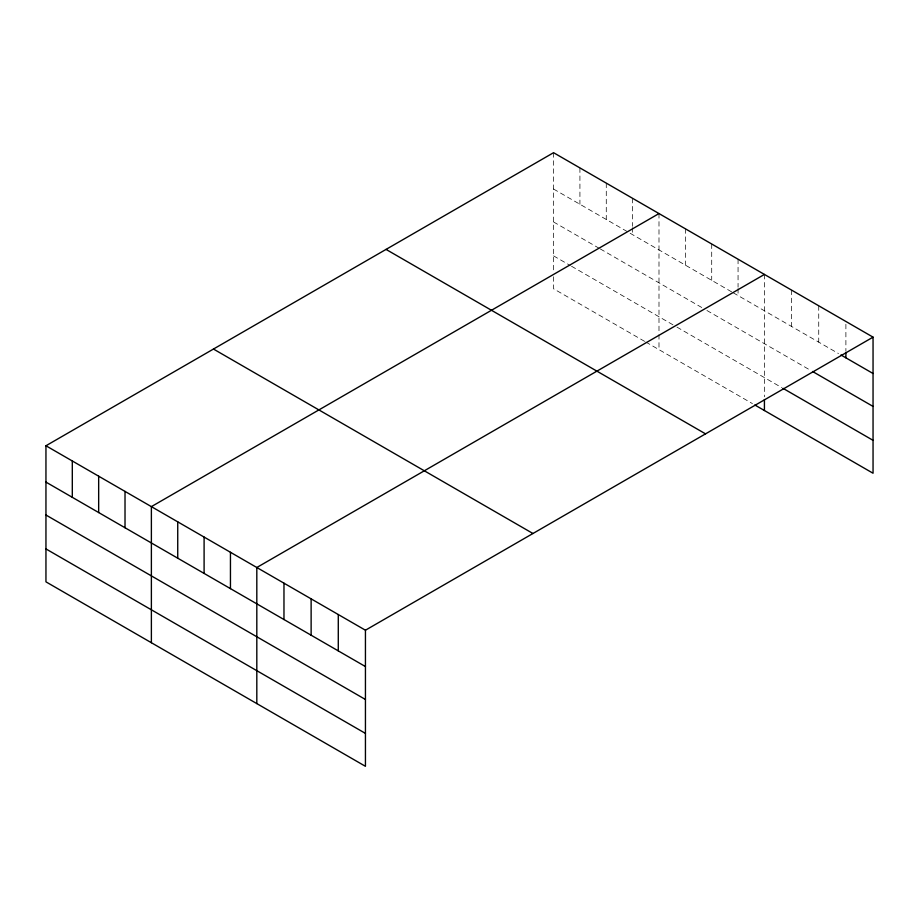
<?xml version="1.0" encoding="UTF-8"?>
<svg xmlns="http://www.w3.org/2000/svg" width="919" height="919" viewBox="0 0 919 919"><rect width="100%" height="100%" fill="white"/><g stroke="black" fill="none" stroke-linecap="round" stroke-linejoin="round"><path stroke-width="0.69" stroke-dasharray="4.59 3.45" d="M553.56 189.038L732.075 292.104M733.27 292.805L838.484 353.539M553.56 221.961L599.085 248.245M600.291 248.934L702.127 307.727M706.918 310.496L811.328 370.782M553.56 255.873L570.331 265.557M571.526 266.246L675.764 326.429M676.958 327.118L781.701 387.588M644.61 341.351L553.56 288.784L553.56 273.701M645.816 342.04L752.443 403.602M845.894 324.269L845.894 350.828M818.737 305.797L818.737 342.144M791.581 290.117L791.581 326.463M764.424 274.436L764.424 396.813M738.06 259.215L738.06 287.176M738.06 288.577L738.06 295.562M711.708 243.994L711.708 280.352M685.344 228.785L685.344 265.132M658.992 213.564L658.992 333.195M658.992 334.573L658.992 349.657M632.628 198.343L632.628 226.304M632.628 227.705L632.628 234.701M606.276 183.134L606.276 219.48M579.923 167.913L579.923 204.259M553.56 152.692L553.56 272.323"/><path stroke-width="1.38" d="M45.95 445.761L365.44 630.216L365.44 766.308L45.95 581.853L45.95 445.761L553.56 152.692L873.05 337.147L873.05 473.239L754.844 404.992M658.992 213.564L151.382 506.633L151.382 642.726M764.424 274.436L256.815 567.505L256.815 703.586M365.44 630.216L873.05 337.147M840.954 354.975L873.05 373.505M812.568 371.494L873.05 406.416M782.942 388.3L873.05 440.327M386.049 249.405L705.539 433.86M213.461 349.048L532.951 533.502M45.95 482.107L365.44 666.562M45.95 515.019L365.44 699.485M45.95 548.93L365.44 733.396M845.894 352.23L845.894 357.824M764.424 399.558L764.424 410.529M338.284 614.535L338.284 650.882M311.127 598.855L311.127 635.213M283.971 583.174L283.971 619.532M230.451 552.285L230.451 588.631M204.098 537.064L204.098 573.41M177.735 521.854L177.735 558.201M125.018 491.412L125.018 527.759M98.666 476.191L98.666 512.549M72.302 460.982L72.302 497.328"/></g></svg>
